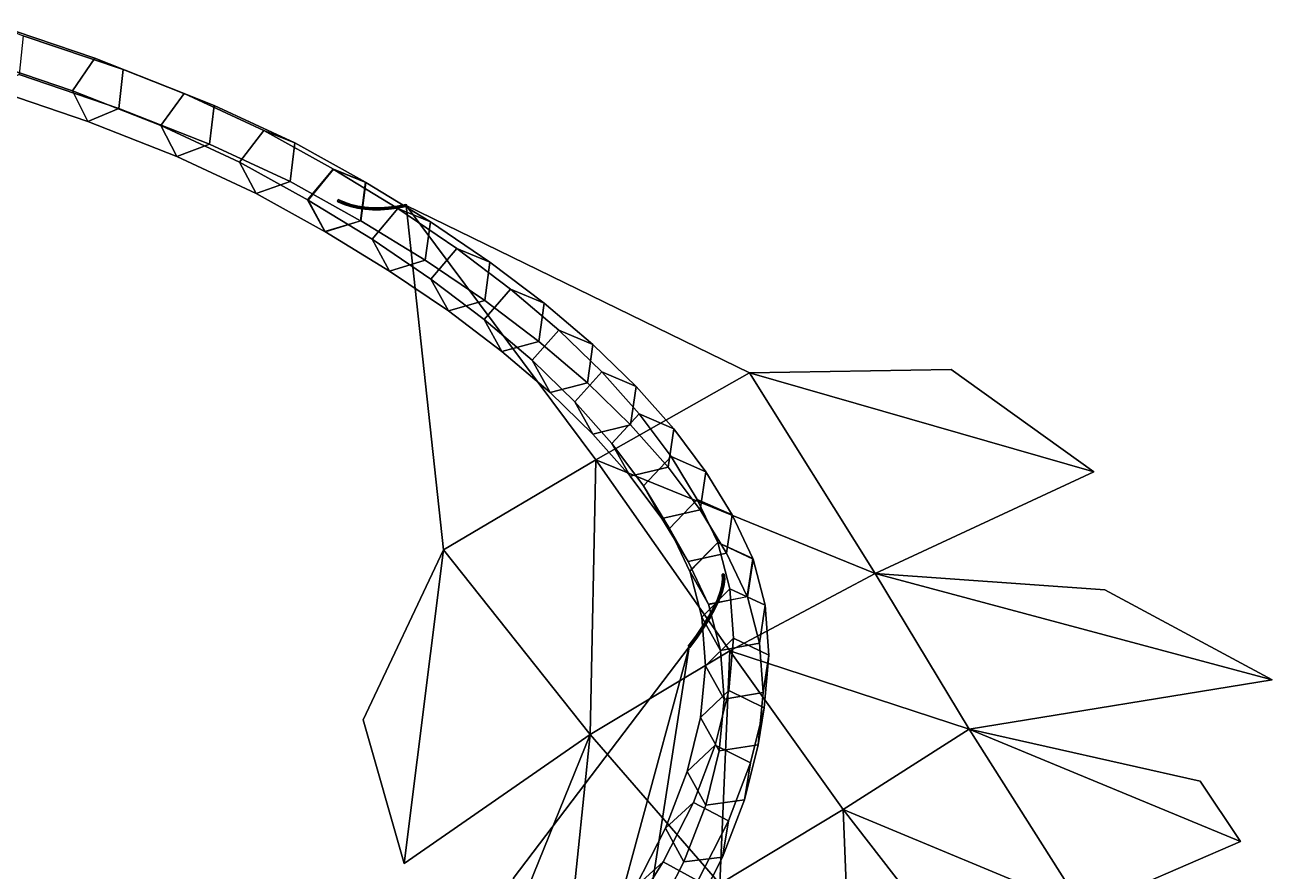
# Model space of a CAD drawing. Header units: metres. Extents: x -349 to 464, y -383 to 362.
# Drawn here: x 318.51 to 361.91, y 60.03 to 89.48 of the extents above; entities that cross this region are included whole.
import ezdxf

# ---------------------------------------------------------------- set-up
doc = ezdxf.new("R2010")
doc.units = ezdxf.units.M

msp = doc.modelspace()

# ---------------------------------------------------------------- linework, layer by layer
at = {"layer": 'Breeder_Leaf', "color": 3}
for points in [[(343.7173, 77.3676, 582.79), (338.3678, 74.3439, 582.5065), (331.7724, 83.1914, 576.2132)], [(343.7173, 77.3676, 582.79), (331.7724, 83.1914, 576.2132), (338.3678, 74.3439, 582.5065)], [(331.7724, 83.1914, 576.2132), (338.3678, 74.3439, 582.5065), (333.0692, 71.2128, 584.8552)], [(331.7724, 83.1914, 576.2132), (333.0692, 71.2128, 584.8552), (338.3678, 74.3439, 582.5065)], [(343.7173, 77.3676, 582.79), (348.0933, 70.3887, 587.2432), (338.3678, 74.3439, 582.5065)], [(343.7173, 77.3676, 582.79), (338.3678, 74.3439, 582.5065), (348.0933, 70.3887, 587.2432)], [(343.7173, 77.3676, 582.79), (350.7383, 77.4908, 584.3923), (355.7089, 73.9208, 587.2775)], [(343.7173, 77.3676, 582.79), (355.7089, 73.9208, 587.2775), (350.7383, 77.4908, 584.3923)], [(343.7173, 77.3676, 582.79), (355.7089, 73.9208, 587.2775), (348.0933, 70.3887, 587.2432)], [(343.7173, 77.3676, 582.79), (348.0933, 70.3887, 587.2432), (355.7089, 73.9208, 587.2775)], [(338.3678, 74.3439, 582.5065), (338.1809, 64.7814, 589.3542), (333.0692, 71.2128, 584.8552)], [(338.3678, 74.3439, 582.5065), (333.0692, 71.2128, 584.8552), (338.1809, 64.7814, 589.3542)], [(338.3678, 74.3439, 582.5065), (343.0362, 67.6921, 588.0978), (338.1809, 64.7814, 589.3542)], [(338.3678, 74.3439, 582.5065), (338.1809, 64.7814, 589.3542), (343.0362, 67.6921, 588.0978)], [(348.0933, 70.3887, 587.2432), (343.0362, 67.6921, 588.0978), (338.3678, 74.3439, 582.5065)], [(348.0933, 70.3887, 587.2432), (338.3678, 74.3439, 582.5065), (343.0362, 67.6921, 588.0978)], [(331.7009, 60.2881, 592.3108), (330.277, 65.2975, 587.7952), (333.0692, 71.2128, 584.8552)], [(331.7009, 60.2881, 592.3108), (333.0692, 71.2128, 584.8552), (330.277, 65.2975, 587.7952)], [(338.1809, 64.7814, 589.3542), (331.7009, 60.2881, 592.3108), (333.0692, 71.2128, 584.8552)], [(338.1809, 64.7814, 589.3542), (333.0692, 71.2128, 584.8552), (331.7009, 60.2881, 592.3108)], [(348.0933, 70.3887, 587.2432), (351.3622, 64.9654, 591.9699), (343.0362, 67.6921, 588.0978)], [(348.0933, 70.3887, 587.2432), (343.0362, 67.6921, 588.0978), (351.3622, 64.9654, 591.9699)], [(348.0933, 70.3887, 587.2432), (361.9058, 66.6899, 593.6446), (351.3622, 64.9654, 591.9699)], [(348.0933, 70.3887, 587.2432), (351.3622, 64.9654, 591.9699), (361.9058, 66.6899, 593.6446)], [(348.0933, 70.3887, 587.2432), (356.0855, 69.8194, 589.0998), (361.9058, 66.6899, 593.6446)], [(348.0933, 70.3887, 587.2432), (361.9058, 66.6899, 593.6446), (356.0855, 69.8194, 589.0998)], [(341.6225, 67.8382, 623.3669), (338.6625, 56.9272, 617.5729), (335.4989, 59.7669, 612.5406)], [(341.6225, 67.8382, 623.3669), (335.4989, 59.7669, 612.5406), (338.6625, 56.9272, 617.5729)], [(339.3452, 53.2165, 622.4314), (338.6625, 56.9272, 617.5729), (341.6225, 67.8382, 623.3669)], [(339.3452, 53.2165, 622.4314), (341.6225, 67.8382, 623.3669), (338.6625, 56.9272, 617.5729)], [(343.0362, 67.6921, 588.0978), (342.69, 59.5863, 593.0864), (338.1809, 64.7814, 589.3542)], [(343.0362, 67.6921, 588.0978), (338.1809, 64.7814, 589.3542), (342.69, 59.5863, 593.0864)], [(343.0362, 67.6921, 588.0978), (346.9749, 62.1674, 591.9406), (342.69, 59.5863, 593.0864)], [(343.0362, 67.6921, 588.0978), (342.69, 59.5863, 593.0864), (346.9749, 62.1674, 591.9406)], [(351.3622, 64.9654, 591.9699), (346.9749, 62.1674, 591.9406), (343.0362, 67.6921, 588.0978)], [(351.3622, 64.9654, 591.9699), (343.0362, 67.6921, 588.0978), (346.9749, 62.1674, 591.9406)], [(336.8562, 51.9666, 598.1259), (335.5002, 58.165, 593.4692), (338.1809, 64.7814, 589.3542)], [(336.8562, 51.9666, 598.1259), (338.1809, 64.7814, 589.3542), (335.5002, 58.165, 593.4692)], [(342.69, 59.5863, 593.0864), (336.8562, 51.9666, 598.1259), (338.1809, 64.7814, 589.3542)], [(342.69, 59.5863, 593.0864), (338.1809, 64.7814, 589.3542), (336.8562, 51.9666, 598.1259)], [(351.3622, 64.9654, 591.9699), (355.3488, 58.6849, 596.4969), (346.9749, 62.1674, 591.9406)], [(351.3622, 64.9654, 591.9699), (346.9749, 62.1674, 591.9406), (355.3488, 58.6849, 596.4969)], [(351.3622, 64.9654, 591.9699), (360.8106, 61.0615, 599.4649), (355.3488, 58.6849, 596.4969)], [(351.3622, 64.9654, 591.9699), (355.3488, 58.6849, 596.4969), (360.8106, 61.0615, 599.4649)], [(351.3622, 64.9654, 591.9699), (359.4014, 63.1542, 597.0908), (360.8106, 61.0615, 599.4649)], [(351.3622, 64.9654, 591.9699), (360.8106, 61.0615, 599.4649), (359.4014, 63.1542, 597.0908)], [(346.9749, 62.1674, 591.9406), (347.2883, 54.3922, 598.6256), (342.69, 59.5863, 593.0864)], [(346.9749, 62.1674, 591.9406), (342.69, 59.5863, 593.0864), (347.2883, 54.3922, 598.6256)], [(355.3488, 58.6849, 596.4969), (351.3061, 56.5925, 597.6579), (346.9749, 62.1674, 591.9406)], [(355.3488, 58.6849, 596.4969), (346.9749, 62.1674, 591.9406), (351.3061, 56.5925, 597.6579)], [(346.9749, 62.1674, 591.9406), (351.3061, 56.5925, 597.6579), (347.2883, 54.3922, 598.6256)], [(346.9749, 62.1674, 591.9406), (347.2883, 54.3922, 598.6256), (351.3061, 56.5925, 597.6579)]]:
    msp.add_3dface(points, dxfattribs=at)
at = {"layer": 'Breeder_Petiole', "color": 3}
for points in [[(317.5017, 89.4807, 554.321), (320.9366, 88.3206, 558.7244), (320.165, 87.189, 559.028), (316.7744, 88.3345, 554.6752)], [(318.4391, 89.1052, 553.381), (321.927, 87.9268, 557.8484), (320.9366, 88.3206, 558.7244), (317.5017, 89.4807, 554.321)], [(318.3027, 87.7519, 553.1505), (321.7797, 86.5765, 557.6074), (321.927, 87.9268, 557.8484), (318.4391, 89.1052, 553.381)], [(316.7744, 88.3345, 554.6752), (320.165, 87.189, 559.028), (320.697, 86.1231, 558.3322), (317.2798, 87.2783, 553.9457)], [(320.9366, 88.3206, 558.7244), (324.0476, 87.09319, 563.345), (323.2354, 85.9769, 563.595), (320.165, 87.189, 559.028)], [(321.927, 87.9268, 557.8484), (325.0861, 86.68, 562.5363), (324.0476, 87.09319, 563.345), (320.9366, 88.3206, 558.7244)], [(317.2798, 87.2783, 553.9457), (320.697, 86.1231, 558.3322), (321.7797, 86.5765, 557.6074), (318.3027, 87.7519, 553.1505)], [(321.7797, 86.5765, 557.6074), (324.9288, 85.3328, 562.2842), (325.0861, 86.68, 562.5363), (321.927, 87.9268, 557.8484)], [(320.165, 87.189, 559.028), (323.2354, 85.9769, 563.595), (323.7916, 84.9007, 562.9348), (320.697, 86.1231, 558.3322)], [(324.0476, 87.09319, 563.345), (326.8196, 85.8047, 568.1607), (325.9709, 84.7046, 568.3546), (323.2354, 85.9769, 563.595)], [(325.0861, 86.68, 562.5363), (327.9013, 85.3713, 567.4223), (326.8196, 85.8047, 568.1607), (324.0476, 87.09319, 563.345)], [(320.697, 86.1231, 558.3322), (323.7916, 84.9007, 562.9348), (324.9288, 85.3328, 562.2842), (321.7797, 86.5765, 557.6074)], [(324.9288, 85.3328, 562.2842), (327.7347, 84.02746, 567.1585), (327.9013, 85.3713, 567.4223), (325.0861, 86.68, 562.5363)], [(323.2354, 85.9769, 563.595), (325.9709, 84.7046, 568.3546), (326.5485, 83.6177, 567.7314), (323.7916, 84.9007, 562.9348)], [(326.8196, 85.8047, 568.1607), (329.2393, 84.4618, 573.1484), (328.3581, 83.3786, 573.2839), (325.9709, 84.7046, 568.3546)], [(327.9013, 85.3713, 567.4223), (330.359, 84.00732, 572.483), (329.2393, 84.4618, 573.1484), (326.8196, 85.8047, 568.1607)], [(323.7916, 84.9007, 562.9348), (326.5485, 83.6177, 567.7314), (327.7347, 84.02746, 567.1585), (324.9288, 85.3328, 562.2842)], [(327.7347, 84.02746, 567.1585), (330.1841, 82.667, 572.2069), (330.359, 84.00732, 572.483), (327.9013, 85.3713, 567.4223)], [(325.9709, 84.7046, 568.3546), (328.3581, 83.3786, 573.2839), (328.9545, 82.2807, 572.6991), (326.5485, 83.6177, 567.7314)], [(329.2371, 84.4633, 573.1429), (331.4799, 83.09272, 578.2187), (330.5845, 82.01794, 578.3242), (328.3416, 83.3886, 573.2484)], [(330.3741, 83.9983, 572.515), (332.6169, 82.6276, 577.5908), (331.4799, 83.09272, 578.2187), (329.2371, 84.4633, 573.1429)], [(326.5485, 83.6177, 567.7314), (328.9545, 82.2807, 572.6991), (330.1841, 82.667, 572.2069), (327.7347, 84.02746, 567.1585)], [(330.1956, 82.6598, 572.2324), (332.4384, 81.2892, 577.3082), (332.6169, 82.6276, 577.5908), (330.3741, 83.9983, 572.515)], [(328.3416, 83.3886, 573.2484), (330.5845, 82.01794, 578.3242), (331.1895, 80.9145, 577.7588), (328.9467, 82.2851, 572.683)], [(329.4092, 83.4001, 572.7787), (329.6219, 83.3074, 573.1852), (329.5929, 83.2699, 573.1919), (329.3799, 83.3623, 572.7854)], [(329.3799, 83.3623, 572.7854), (329.5929, 83.2699, 573.1919), (329.6135, 83.2323, 573.1725), (329.4007, 83.3244, 572.7659)], [(329.4007, 83.3244, 572.7659), (329.6135, 83.2323, 573.1725), (329.6547, 83.2459, 573.1541), (329.4422, 83.3381, 572.7474)], [(329.4474, 83.3846, 572.7552), (329.6598, 83.2921, 573.1619), (329.6219, 83.3074, 573.1852), (329.4092, 83.4001, 572.7787)], [(329.4422, 83.3381, 572.7474), (329.6547, 83.2459, 573.1541), (329.6598, 83.2921, 573.1619), (329.4474, 83.3846, 572.7552)], [(329.6219, 83.3074, 573.1852), (329.8477, 83.2331, 573.587), (329.82, 83.1955, 573.5956), (329.5929, 83.2699, 573.1919)], [(329.5929, 83.2699, 573.1919), (329.82, 83.1955, 573.5956), (329.8409, 83.158, 573.577), (329.6135, 83.2323, 573.1725)], [(329.6135, 83.2323, 573.1725), (329.8409, 83.158, 573.577), (329.8808, 83.1718, 573.5571), (329.6547, 83.2459, 573.1541)], [(329.6598, 83.2921, 573.1619), (329.8851, 83.2179, 573.5633), (329.8477, 83.2331, 573.587), (329.6219, 83.3074, 573.1852)], [(329.6547, 83.2459, 573.1541), (329.8808, 83.1718, 573.5571), (329.8851, 83.2179, 573.5633), (329.6598, 83.2921, 573.1619)], [(329.8477, 83.2331, 573.587), (330.0867, 83.1769, 573.9842), (330.0603, 83.1393, 573.9948), (329.82, 83.1955, 573.5956)], [(329.82, 83.1955, 573.5956), (330.0603, 83.1393, 573.9948), (330.0814, 83.102, 573.9769), (329.8409, 83.158, 573.577)], [(329.8409, 83.158, 573.577), (330.0814, 83.102, 573.9769), (330.1201, 83.116, 573.9556), (329.8808, 83.1718, 573.5571)], [(329.8851, 83.2179, 573.5633), (330.1234, 83.162, 573.96), (330.0867, 83.1769, 573.9842), (329.8477, 83.2331, 573.587)], [(329.8808, 83.1718, 573.5571), (330.1201, 83.116, 573.9556), (330.1234, 83.162, 573.96), (329.8851, 83.2179, 573.5633)], [(330.0867, 83.1769, 573.9842), (330.3382, 83.1392, 574.3758), (330.3132, 83.1016, 574.3882), (330.0603, 83.1393, 573.9948)], [(330.0603, 83.1393, 573.9948), (330.3132, 83.1016, 574.3882), (330.3344, 83.06458, 574.371), (330.0814, 83.102, 573.9769)], [(330.0814, 83.102, 573.9769), (330.3344, 83.06458, 574.371), (330.3719, 83.07862, 574.3483), (330.1201, 83.116, 573.9556)], [(330.1234, 83.162, 573.96), (330.3742, 83.1245, 574.3513), (330.3382, 83.1392, 574.3758), (330.0867, 83.1769, 573.9842)], [(330.1201, 83.116, 573.9556), (330.3719, 83.07862, 574.3483), (330.3742, 83.1245, 574.3513), (330.1234, 83.162, 573.96)], [(330.3382, 83.1392, 574.3758), (330.6016, 83.1199, 574.7608), (330.5781, 83.08246, 574.775), (330.3132, 83.1016, 574.3882)], [(330.3132, 83.1016, 574.3882), (330.5781, 83.08246, 574.775), (330.5995, 83.04565, 574.7585), (330.3344, 83.06458, 574.371)], [(330.3344, 83.06458, 574.371), (330.5995, 83.04565, 574.7585), (330.6357, 83.0597, 574.7345), (330.3719, 83.07862, 574.3483)], [(330.3742, 83.1245, 574.3513), (330.6369, 83.1053, 574.7359), (330.6016, 83.1199, 574.7608), (330.3382, 83.1392, 574.3758)], [(330.3719, 83.07862, 574.3483), (330.6357, 83.0597, 574.7345), (330.6369, 83.1053, 574.7359), (330.3742, 83.1245, 574.3513)], [(330.6016, 83.1199, 574.7608), (330.8763, 83.119, 575.1384), (330.8542, 83.08188, 575.1544), (330.5781, 83.08246, 574.775)], [(330.5781, 83.08246, 574.775), (330.8542, 83.08188, 575.1544), (330.8759, 83.04533, 575.1385), (330.5995, 83.04565, 574.7585)], [(331.4799, 83.09272, 578.2187), (333.5371, 81.7006, 583.3601), (332.6284, 80.6344, 583.4349), (330.5845, 82.01794, 578.3242)], [(330.5995, 83.04565, 574.7585), (330.8759, 83.04533, 575.1385), (330.9107, 83.05931, 575.1132), (330.6357, 83.0597, 574.7345)], [(330.6369, 83.1053, 574.7359), (330.9109, 83.1046, 575.1131), (330.8763, 83.119, 575.1384), (330.6016, 83.1199, 574.7608)], [(330.6357, 83.0597, 574.7345), (330.9107, 83.05931, 575.1132), (330.9109, 83.1046, 575.1131), (330.6369, 83.1053, 574.7359)], [(330.8763, 83.119, 575.1384), (331.1616, 83.1367, 575.5076), (331.1411, 83.09988, 575.5251), (330.8542, 83.08188, 575.1544)], [(330.8542, 83.08188, 575.1544), (331.1411, 83.09988, 575.5251), (331.1629, 83.06363, 575.51), (330.8759, 83.04533, 575.1385)], [(330.8759, 83.04533, 575.1385), (331.1629, 83.06363, 575.51), (331.1964, 83.07747, 575.4835), (330.9107, 83.05931, 575.1132)], [(330.9109, 83.1046, 575.1131), (331.1956, 83.1223, 575.4819), (331.1616, 83.1367, 575.5076), (330.8763, 83.119, 575.1384)], [(330.9107, 83.05931, 575.1132), (331.1964, 83.07747, 575.4835), (331.1956, 83.1223, 575.4819), (330.9109, 83.1046, 575.1131)], [(331.1616, 83.1367, 575.5076), (331.4568, 83.1728, 575.8675), (331.4379, 83.1364, 575.8867), (331.1411, 83.09988, 575.5251)], [(331.1411, 83.09988, 575.5251), (331.4379, 83.1364, 575.8867), (331.46, 83.1004, 575.8722), (331.1629, 83.06363, 575.51)], [(331.1956, 83.1223, 575.4819), (331.4902, 83.1585, 575.8416), (331.4568, 83.1728, 575.8675), (331.1616, 83.1367, 575.5076)], [(331.1629, 83.06363, 575.51), (331.46, 83.1004, 575.8722), (331.4921, 83.1141, 575.8445), (331.1964, 83.07747, 575.4835)], [(331.1964, 83.07747, 575.4835), (331.4921, 83.1141, 575.8445), (331.4902, 83.1585, 575.8416), (331.1956, 83.1223, 575.4819)], [(331.4568, 83.1728, 575.8675), (331.7612, 83.2276, 576.2173), (331.7437, 83.1914, 576.2382), (331.4379, 83.1364, 575.8867)], [(331.4379, 83.1364, 575.8867), (331.7437, 83.1914, 576.2382), (331.7662, 83.1555, 576.2242), (331.46, 83.1004, 575.8722)], [(331.4902, 83.1585, 575.8416), (331.7942, 83.2132, 576.1909), (331.7612, 83.2276, 576.2173), (331.4568, 83.1728, 575.8675)], [(331.46, 83.1004, 575.8722), (331.7662, 83.1555, 576.2242), (331.7972, 83.1689, 576.1951), (331.4921, 83.1141, 575.8445)], [(332.6169, 82.6276, 577.5908), (334.6898, 81.2249, 582.7701), (333.5371, 81.7006, 583.3601), (331.4799, 83.09272, 578.2187)], [(331.4921, 83.1141, 575.8445), (331.7972, 83.1689, 576.1951), (331.7942, 83.2132, 576.1909), (331.4902, 83.1585, 575.8416)], [(328.9467, 82.2851, 572.683), (331.1895, 80.9145, 577.7588), (332.4384, 81.2892, 577.3082), (330.1956, 82.6598, 572.2324)], [(332.4384, 81.2892, 577.3082), (334.5081, 79.8883, 582.4808), (334.6898, 81.2249, 582.7701), (332.6169, 82.6276, 577.5908)], [(330.5845, 82.01794, 578.3242), (332.6284, 80.6344, 583.4349), (333.2414, 79.5254, 582.8894), (331.1895, 80.9145, 577.7588)], [(333.5371, 81.7006, 583.3601), (335.4081, 80.2873, 588.5663), (334.4873, 79.2298, 588.6102), (332.6284, 80.6344, 583.4349)], [(334.6898, 81.2249, 582.7701), (336.5753, 79.8008, 588.0148), (335.4081, 80.2873, 588.5663), (333.5371, 81.7006, 583.3601)], [(331.1895, 80.9145, 577.7588), (333.2414, 79.5254, 582.8894), (334.5081, 79.8883, 582.4808), (332.4384, 81.2892, 577.3082)], [(334.5081, 79.8883, 582.4808), (336.3907, 78.466, 587.7189), (336.5753, 79.8008, 588.0148), (334.6898, 81.2249, 582.7701)], [(332.6284, 80.6344, 583.4349), (334.4873, 79.2298, 588.6102), (335.1076, 78.1152, 588.0847), (333.2414, 79.5254, 582.8894)], [(333.2414, 79.5254, 582.8894), (335.1076, 78.1152, 588.0847), (336.3907, 78.466, 587.7189), (334.5081, 79.8883, 582.4808)], [(335.4081, 80.2873, 588.5663), (337.0909, 78.8545, 593.8312), (336.1591, 77.8059, 593.8436), (334.4873, 79.2298, 588.6102)], [(336.5753, 79.8008, 588.0148), (338.2712, 78.3571, 593.3186), (337.0909, 78.8545, 593.8312), (335.4081, 80.2873, 588.5663)], [(336.3907, 78.466, 587.7189), (338.0837, 77.02429, 593.0158), (338.2712, 78.3571, 593.3186), (336.5753, 79.8008, 588.0148)], [(334.4873, 79.2298, 588.6102), (336.1591, 77.8059, 593.8436), (336.7859, 76.6856, 593.3384), (335.1076, 78.1152, 588.0847)], [(337.0909, 78.8545, 593.8312), (338.5833, 77.4041, 599.1484), (337.6416, 76.3644, 599.129), (336.1591, 77.8059, 593.8436)], [(338.2712, 78.3571, 593.3186), (339.7752, 76.8956, 598.6752), (338.5833, 77.4041, 599.1484), (337.0909, 78.8545, 593.8312)], [(335.1076, 78.1152, 588.0847), (336.7859, 76.6856, 593.3384), (338.0837, 77.02429, 593.0158), (336.3907, 78.466, 587.7189)], [(338.0837, 77.02429, 593.0158), (339.5853, 75.5647, 598.3654), (339.7752, 76.8956, 598.6752), (338.2712, 78.3571, 593.3186)], [(336.1591, 77.8059, 593.8436), (337.6416, 76.3644, 599.129), (338.2742, 75.2383, 598.6443), (336.7859, 76.6856, 593.3384)], [(338.5833, 77.4041, 599.1484), (339.8837, 75.9379, 604.5115), (338.9333, 74.9072, 604.4601), (337.6416, 76.3644, 599.129)], [(339.7752, 76.8956, 598.6752), (341.0858, 75.4181, 604.0779), (339.8837, 75.9379, 604.5115), (338.5833, 77.4041, 599.1484)], [(336.7859, 76.6856, 593.3384), (338.2742, 75.2383, 598.6443), (339.5853, 75.5647, 598.3654), (338.0837, 77.02429, 593.0158)], [(339.5853, 75.5647, 598.3654), (340.8936, 74.0892, 603.7612), (341.0858, 75.4181, 604.0779), (339.7752, 76.8956, 598.6752)], [(337.6416, 76.3644, 599.129), (338.9333, 74.9072, 604.4601), (339.5709, 73.7753, 603.996), (338.2742, 75.2383, 598.6443)], [(338.2742, 75.2383, 598.6443), (339.5709, 73.7753, 603.996), (340.8936, 74.0892, 603.7612), (339.5853, 75.5647, 598.3654)], [(339.8837, 75.9379, 604.5115), (340.9903, 74.4576, 609.914), (340.0323, 73.4361, 609.8303), (338.9333, 74.9072, 604.4601)], [(341.0858, 75.4181, 604.0779), (342.2012, 73.9264, 609.5205), (340.9903, 74.4576, 609.914), (339.8837, 75.9379, 604.5115)], [(340.8936, 74.0892, 603.7612), (342.007, 72.5995, 609.1967), (342.2012, 73.9264, 609.5205), (341.0858, 75.4181, 604.0779)], [(338.9333, 74.9072, 604.4601), (340.0323, 73.4361, 609.8303), (340.6742, 72.2982, 609.3871), (339.5709, 73.7753, 603.996)], [(340.9903, 74.4576, 609.914), (341.9019, 72.9651, 615.3495), (340.9376, 71.9528, 615.2333), (340.0323, 73.4361, 609.8303)], [(342.2012, 73.9264, 609.5205), (343.1201, 72.4225, 614.9963), (341.9019, 72.9651, 615.3495), (340.9903, 74.4576, 609.914)], [(339.5709, 73.7753, 603.996), (340.6742, 72.2982, 609.3871), (342.007, 72.5995, 609.1967), (340.8936, 74.0892, 603.7612)], [(342.007, 72.5995, 609.1967), (342.9241, 71.09765, 614.6654), (343.1201, 72.4225, 614.9963), (342.2012, 73.9264, 609.5205)], [(340.0323, 73.4361, 609.8303), (340.9376, 71.9528, 615.2333), (341.583, 70.809, 614.811), (340.6742, 72.2982, 609.3871)], [(341.9019, 72.9651, 615.3495), (342.6174, 71.4622, 620.8115), (341.6478, 70.4593, 620.6625), (340.9376, 71.9528, 615.2333)], [(343.1201, 72.4225, 614.9963), (343.8415, 70.9081, 620.4988), (342.6174, 71.4622, 620.8115), (341.9019, 72.9651, 615.3495)], [(340.6742, 72.2982, 609.3871), (341.583, 70.809, 614.811), (342.9241, 71.09765, 614.6654), (342.007, 72.5995, 609.1967)], [(342.9241, 71.09765, 614.6654), (343.644, 69.5853, 620.1606), (343.8415, 70.9081, 620.4988), (343.1201, 72.4225, 614.9963)], [(340.9376, 71.9528, 615.2333), (341.6478, 70.4593, 620.6625), (342.296, 69.3095, 620.2613), (341.583, 70.809, 614.811)], [(342.6192, 71.4593, 620.8222), (343.0404, 69.8475, 626.29), (342.0634, 68.8639, 626.0753), (341.6422, 70.4757, 620.6075)], [(343.8481, 70.8901, 620.5598), (344.2694, 69.2783, 626.0275), (343.0404, 69.8475, 626.29), (342.6192, 71.4593, 620.8222)], [(341.583, 70.809, 614.811), (342.296, 69.3095, 620.2613), (343.644, 69.5853, 620.1606), (342.9241, 71.09765, 614.6654)], [(343.6464, 69.5769, 620.1882), (344.0676, 67.9651, 625.6559), (344.2694, 69.2783, 626.0275), (343.8481, 70.8901, 620.5598)], [(341.6422, 70.4757, 620.6075), (342.0634, 68.8639, 626.0753), (342.7121, 67.7105, 625.6854), (342.2908, 69.3223, 620.2176)], [(342.7996, 70.3855, 620.4945), (342.8182, 70.222, 620.9327), (342.7846, 70.1896, 620.922), (342.7657, 70.3528, 620.4838)], [(342.7657, 70.3528, 620.4838), (342.7846, 70.1896, 620.922), (342.8066, 70.1508, 620.9067), (342.7879, 70.3138, 620.4683)], [(342.7879, 70.3138, 620.4683), (342.8066, 70.1508, 620.9067), (342.853, 70.1588, 620.9077), (342.8347, 70.3218, 620.4693)], [(342.8418, 70.3659, 620.4854), (342.8601, 70.2025, 620.9236), (342.8182, 70.222, 620.9327), (342.7996, 70.3855, 620.4945)], [(342.8347, 70.3218, 620.4693), (342.853, 70.1588, 620.9077), (342.8601, 70.2025, 620.9236), (342.8418, 70.3659, 620.4854)], [(342.7965, 70.01981, 621.3575), (342.7346, 69.7828, 621.7598), (342.7021, 69.7558, 621.7388), (342.7632, 69.9898, 621.3416)], [(342.7632, 69.9898, 621.3416), (342.7021, 69.7558, 621.7388), (342.7239, 69.7191, 621.7206), (342.785, 69.9521, 621.3247)], [(342.785, 69.9521, 621.3247), (342.7239, 69.7191, 621.7206), (342.7691, 69.723, 621.7299), (342.8311, 69.9582, 621.33)], [(342.8381, 69.9998, 621.3502), (342.7757, 69.7622, 621.754), (342.7346, 69.7828, 621.7598), (342.7965, 70.01981, 621.3575)], [(342.8182, 70.222, 620.9327), (342.7965, 70.01981, 621.3575), (342.7632, 69.9898, 621.3416), (342.7846, 70.1896, 620.922)], [(342.7846, 70.1896, 620.922), (342.7632, 69.9898, 621.3416), (342.785, 69.9521, 621.3247), (342.8066, 70.1508, 620.9067)], [(342.8311, 69.9582, 621.33), (342.7691, 69.723, 621.7299), (342.7757, 69.7622, 621.754), (342.8381, 69.9998, 621.3502)], [(342.8066, 70.1508, 620.9067), (342.785, 69.9521, 621.3247), (342.8311, 69.9582, 621.33), (342.853, 70.1588, 620.9077)], [(342.8601, 70.2025, 620.9236), (342.8381, 69.9998, 621.3502), (342.7965, 70.01981, 621.3575), (342.8182, 70.222, 620.9327)], [(342.853, 70.1588, 620.9077), (342.8311, 69.9582, 621.33), (342.8381, 69.9998, 621.3502), (342.8601, 70.2025, 620.9236)], [(343.0404, 69.8475, 626.29), (343.1669, 68.1303, 631.7521), (342.186, 67.1673, 631.4719), (342.0634, 68.8639, 626.0753)], [(342.2908, 69.3223, 620.2176), (342.7121, 67.7105, 625.6854), (344.0676, 67.9651, 625.6559), (343.6464, 69.5769, 620.1882)], [(342.6334, 69.5146, 622.1334), (342.4944, 69.2193, 622.4728), (342.4648, 69.1992, 622.4432), (342.6021, 69.4909, 622.1079)], [(342.6021, 69.4909, 622.1079), (342.4648, 69.1992, 622.4432), (342.487, 69.165, 622.4225), (342.624, 69.4554, 622.0884)], [(342.624, 69.4554, 622.0884), (342.487, 69.165, 622.4225), (342.5296, 69.1637, 622.4389), (342.6682, 69.4569, 622.1014)], [(342.6739, 69.4932, 622.129), (342.5341, 69.197, 622.4697), (342.4944, 69.2193, 622.4728), (342.6334, 69.5146, 622.1334)], [(342.6682, 69.4569, 622.1014), (342.5296, 69.1637, 622.4389), (342.5341, 69.197, 622.4697), (342.6739, 69.4932, 622.129)], [(342.7346, 69.7828, 621.7598), (342.6334, 69.5146, 622.1334), (342.6021, 69.4909, 622.1079), (342.7021, 69.7558, 621.7388)], [(342.7021, 69.7558, 621.7388), (342.6021, 69.4909, 622.1079), (342.624, 69.4554, 622.0884), (342.7239, 69.7191, 621.7206)], [(342.7239, 69.7191, 621.7206), (342.624, 69.4554, 622.0884), (342.6682, 69.4569, 622.1014), (342.7691, 69.723, 621.7299)], [(342.7757, 69.7622, 621.754), (342.6739, 69.4932, 622.129), (342.6334, 69.5146, 622.1334), (342.7346, 69.7828, 621.7598)], [(342.7691, 69.723, 621.7299), (342.6682, 69.4569, 622.1014), (342.6739, 69.4932, 622.129), (342.7757, 69.7622, 621.754)], [(344.2694, 69.2783, 626.0275), (344.398, 67.545, 631.5399), (343.1669, 68.1303, 631.7521), (343.0404, 69.8475, 626.29)], [(342.4944, 69.2193, 622.4728), (342.3197, 68.9012, 622.7728), (342.2922, 68.8849, 622.7396), (342.4648, 69.1992, 622.4432)], [(342.4648, 69.1992, 622.4432), (342.2922, 68.8849, 622.7396), (342.3148, 68.8521, 622.718), (342.487, 69.165, 622.4225)], [(342.487, 69.165, 622.4225), (342.3148, 68.8521, 622.718), (342.3556, 68.8479, 622.7373), (342.5296, 69.1637, 622.4389)], [(342.5341, 69.197, 622.4697), (342.3586, 68.878, 622.771), (342.3197, 68.9012, 622.7728), (342.4944, 69.2193, 622.4728)], [(342.5296, 69.1637, 622.4389), (342.3556, 68.8479, 622.7373), (342.3586, 68.878, 622.771), (342.5341, 69.197, 622.4697)], [(344.0676, 67.9651, 625.6559), (344.1938, 66.2421, 631.1349), (344.398, 67.545, 631.5399), (344.2694, 69.2783, 626.0275)], [(342.0634, 68.8639, 626.0753), (342.186, 67.1673, 631.4719), (342.8345, 66.01005, 631.0931), (342.7121, 67.7105, 625.6854)], [(342.3197, 68.9012, 622.7728), (342.112, 68.5652, 623.0291), (342.087, 68.5529, 622.9929), (342.2922, 68.8849, 622.7396)], [(342.2922, 68.8849, 622.7396), (342.087, 68.5529, 622.9929), (342.1101, 68.5216, 622.9705), (342.3148, 68.8521, 622.718)], [(342.3148, 68.8521, 622.718), (342.1101, 68.5216, 622.9705), (342.1487, 68.5142, 622.9922), (342.3556, 68.8479, 622.7373)], [(342.3586, 68.878, 622.771), (342.1499, 68.5411, 623.0283), (342.112, 68.5652, 623.0291), (342.3197, 68.9012, 622.7728)], [(342.3556, 68.8479, 622.7373), (342.1487, 68.5142, 622.9922), (342.1499, 68.5411, 623.0283), (342.3586, 68.878, 622.771)], [(341.8744, 68.2163, 623.2377), (341.6103, 67.8599, 623.3957), (341.5911, 67.856, 623.3548), (341.8522, 68.2082, 623.199)], [(341.8522, 68.2082, 623.199), (341.5911, 67.856, 623.3548), (341.6157, 67.8273, 623.3311), (341.8759, 68.1783, 623.1759)], [(341.9112, 68.1912, 623.2377), (341.6462, 67.8336, 623.3963), (341.6103, 67.8599, 623.3957), (341.8744, 68.2163, 623.2377)], [(341.8759, 68.1783, 623.1759), (341.6157, 67.8273, 623.3311), (341.6496, 67.8135, 623.3566), (341.9121, 68.1678, 623.1997)], [(341.9121, 68.1678, 623.1997), (341.6496, 67.8135, 623.3566), (341.6462, 67.8336, 623.3963), (341.9112, 68.1912, 623.2377)], [(342.112, 68.5652, 623.0291), (341.8744, 68.2163, 623.2377), (341.8522, 68.2082, 623.199), (342.087, 68.5529, 622.9929)], [(342.087, 68.5529, 622.9929), (341.8522, 68.2082, 623.199), (341.8759, 68.1783, 623.1759), (342.1101, 68.5216, 622.9705)], [(342.1499, 68.5411, 623.0283), (341.9112, 68.1912, 623.2377), (341.8744, 68.2163, 623.2377), (342.112, 68.5652, 623.0291)], [(342.1101, 68.5216, 622.9705), (341.8759, 68.1783, 623.1759), (341.9121, 68.1678, 623.1997), (342.1487, 68.5142, 622.9922)], [(342.1487, 68.5142, 622.9922), (341.9121, 68.1678, 623.1997), (341.9112, 68.1912, 623.2377), (342.1499, 68.5411, 623.0283)], [(343.1669, 68.1303, 631.7521), (342.9963, 66.3159, 637.1816), (342.0151, 65.3747, 636.8361), (342.186, 67.1673, 631.4719)], [(342.7121, 67.7105, 625.6854), (342.8345, 66.01005, 631.0931), (344.1938, 66.2421, 631.1349), (344.0676, 67.9651, 625.6559)], [(344.398, 67.545, 631.5399), (344.2269, 65.7137, 637.0192), (342.9963, 66.3159, 637.1816), (343.1669, 68.1303, 631.7521)], [(344.1938, 66.2421, 631.1349), (344.0219, 64.4217, 636.5809), (344.2269, 65.7137, 637.0192), (344.398, 67.545, 631.5399)], [(342.186, 67.1673, 631.4719), (342.0151, 65.3747, 636.8361), (342.6628, 64.2134, 636.4684), (342.8345, 66.01005, 631.0931)], [(342.9963, 66.3159, 637.1816), (342.5292, 64.4099, 642.5621), (341.5512, 63.4917, 642.1517), (342.0151, 65.3747, 636.8361)], [(344.2269, 65.7137, 637.0192), (343.7564, 63.7899, 642.4492), (342.5292, 64.4099, 642.5621), (342.9963, 66.3159, 637.1816)], [(342.8345, 66.01005, 631.0931), (342.6628, 64.2134, 636.4684), (344.0219, 64.4217, 636.5809), (344.1938, 66.2421, 631.1349)], [(344.0219, 64.4217, 636.5809), (343.5526, 62.5095, 641.9778), (343.7564, 63.7899, 642.4492), (344.2269, 65.7137, 637.0192)], [(342.0151, 65.3747, 636.8361), (341.5512, 63.4917, 642.1517), (342.1975, 62.3262, 641.795), (342.6628, 64.2134, 636.4684)], [(342.5292, 64.4099, 642.5621), (341.7667, 62.4184, 647.8774), (340.7955, 61.5241, 647.4028), (341.5512, 63.4917, 642.1517)], [(343.7564, 63.7899, 642.4492), (342.9879, 61.7797, 647.8134), (341.7667, 62.4184, 647.8774), (342.5292, 64.4099, 642.5621)], [(342.6628, 64.2134, 636.4684), (342.1975, 62.3262, 641.795), (343.5526, 62.5095, 641.9778), (344.0219, 64.4217, 636.5809)], [(341.5512, 63.4917, 642.1517), (340.7955, 61.5241, 647.4028), (341.4398, 60.3543, 647.0569), (342.1975, 62.3262, 641.795)], [(343.5526, 62.5095, 641.9778), (342.787, 60.5113, 647.3093), (342.9879, 61.7797, 647.8134), (343.7564, 63.7899, 642.4492)], [(342.1975, 62.3262, 641.795), (341.4398, 60.3543, 647.0569), (342.787, 60.5113, 647.3093), (343.5526, 62.5095, 641.9778)], [(341.7667, 62.4184, 647.8774), (340.7112, 60.3474, 653.1116), (339.7504, 59.4781, 652.5737), (340.7955, 61.5241, 647.4028)], [(342.9879, 61.7797, 647.8134), (341.9237, 59.6893, 653.0959), (340.7112, 60.3474, 653.1116), (341.7667, 62.4184, 647.8774)], [(342.787, 60.5113, 647.3093), (341.7276, 58.4335, 652.5594), (341.9237, 59.6893, 653.0959), (342.9879, 61.7797, 647.8134)], [(340.7955, 61.5241, 647.4028), (339.7504, 59.4781, 652.5737), (340.3921, 58.3038, 652.2385), (341.4398, 60.3543, 647.0569)], [(340.7112, 60.3474, 653.1116), (339.3659, 58.2033, 658.249), (338.4189, 57.36, 657.6489), (339.7504, 59.4781, 652.5737)], [(341.9237, 59.6893, 653.0959), (340.5669, 57.5252, 658.2808), (339.3659, 58.2033, 658.249), (340.7112, 60.3474, 653.1116)], [(341.4398, 60.3543, 647.0569), (340.3921, 58.3038, 652.2385), (341.7276, 58.4335, 652.5594), (342.787, 60.5113, 647.3093)]]:
    msp.add_3dface(points, dxfattribs=at)

doc.saveas('drawing.dxf')
